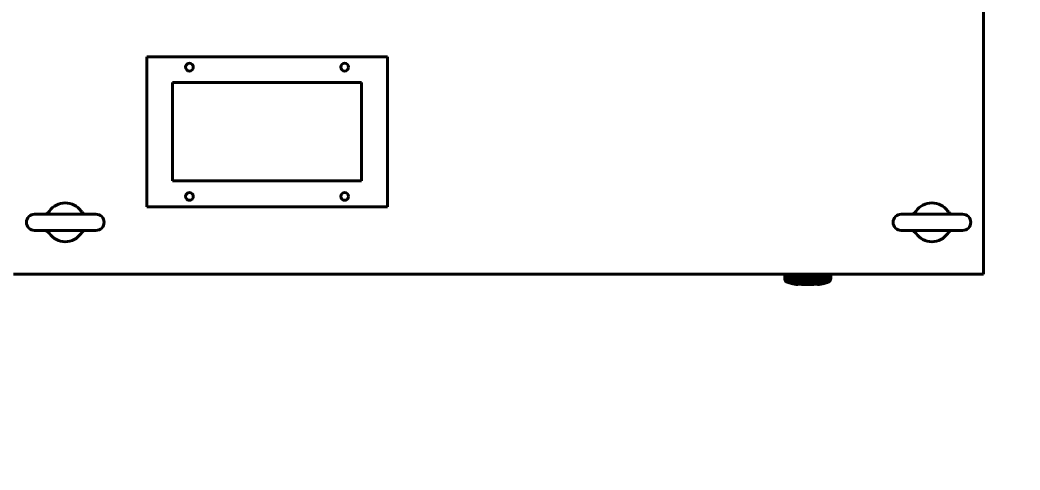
# Model space of a CAD drawing. Header units: millimetres. Extents: x 0 to 11890, y 0 to 8410.
# Drawn here: x 7072 to 7845, y 3743 to 4091 of the extents above; entities that cross this region are included whole.
import ezdxf

# ---------------------------------------------------------------- set-up
doc = ezdxf.new("R2010")
doc.units = ezdxf.units.MM
doc.header["$LTSCALE"] = 10
for name, color, linetype, lineweight in [('가시적인 것(ISO)', 3, 'Continuous', 40), ('가시적인 좁은 것(ISO)', 3, 'Continuous', 35), ('치수(ISO)', 2, 'Continuous', 25)]:
    doc.layers.add(name, color=color, linetype=linetype, lineweight=lineweight)
doc.styles.add('치수 텍스트_PSTEK_POSCO', font='isocp.shx')
doc.dimstyles.new('치수_PSTEK_POSCO', dxfattribs={"dimscale": 10, "dimtxt": 3, "dimasz": 2, "dimexe": 2, "dimexo": 2.5, "dimgap": 1, "dimtad": 1, "dimrnd": 1e-08, "dimdsep": 46, "dimtxsty": '치수 텍스트_PSTEK_POSCO', "dimcen": 0.09, "dimdle": 10, "dimclrd": 7, "dimclre": 7, "dimclrt": 2, "dimadec": 1, "dimazin": 2, "dimtfac": 1, "dimtmove": 0, "dimatfit": 3, "dimfxl": 0, "dimtolj": 1, "dimlwd": -1, "dimlwe": -1, "dimarcsym": 0})

# ---------------------------------------------------------------- blocks, each defined once
blk = doc.blocks.new('*D23')
at = {"layer": 'Defpoints', "color": 0}
for p in [(8116.83, 5444.6), (6716.83, 2144.6), (8116.83, 1685.03)]:
    blk.add_point(p, dxfattribs=at)
at = {"layer": '치수(ISO)', "color": 7}
for p, q in [((8116.83, 5394.6), (8116.83, 1645.03)), ((6716.83, 2094.6), (6716.83, 1645.03)), ((6756.83, 1685.03), (8076.83, 1685.03))]:
    blk.add_line(p, q, dxfattribs=at)
for points in [[(6756.83, 1691.69), (6756.83, 1678.36), (6716.83, 1685.03)], [(8076.83, 1691.69), (8076.83, 1678.36), (8116.83, 1685.03)]]:
    blk.add_solid(points, dxfattribs=at)
at = {"layer": '치수(ISO)', "color": 2, "insert": (7344.8, 1735.03), "char_height": 60, "attachment_point": 4, "style": '치수 텍스트_PSTEK_POSCO'}
blk.add_mtext('\\A1;1400', dxfattribs=at)
blk = doc.blocks.new('*D32')
at = {"layer": 'Defpoints', "color": 0}
for p in [(7816.83, 4694.6), (7816.83, 3894.6), (8016.83, 3894.6)]:
    blk.add_point(p, dxfattribs=at)
at = {"layer": '치수(ISO)', "color": 7}
for p, q in [((8016.83, 4654.6), (8016.83, 3934.6)), ((7866.83, 3894.6), (8056.83, 3894.6))]:
    blk.add_line(p, q, dxfattribs=at)
for points in [[(8010.16, 4654.6), (8023.49, 4654.6), (8016.83, 4694.6)], [(8010.16, 3934.6), (8023.49, 3934.6), (8016.83, 3894.6)]]:
    blk.add_solid(points, dxfattribs=at)
at = {"layer": '치수(ISO)', "color": 2, "insert": (7966.83, 4240.57), "char_height": 60, "attachment_point": 4, "rotation": 90, "style": '치수 텍스트_PSTEK_POSCO'}
blk.add_mtext('\\A1;800', dxfattribs=at)

msp = doc.modelspace()

# ---------------------------------------------------------------- linework, layer by layer
at = {"layer": '가시적인 것(ISO)'}
for p, q in [((7816.826, 4694.597), (7816.826, 3894.597)), ((7355.826, 4062.597), (7169.826, 4062.597)), ((7169.826, 4062.597), (7169.826, 3946.597)), ((7355.826, 3946.597), (7355.826, 4062.597)), ((7189.826, 4042.597), (7335.826, 4042.597)), ((7189.826, 3966.597), (7189.826, 4042.597)), ((7335.826, 4042.597), (7335.826, 3966.597)), ((7335.826, 3966.597), (7189.826, 3966.597)), ((7169.826, 3946.597), (7355.826, 3946.597)), ((7130.576, 3940.847), (7083.076, 3940.847)), ((7800.576, 3940.847), (7753.076, 3940.847)), ((7083.076, 3928.347), (7130.576, 3928.347)), ((7753.076, 3928.347), (7800.576, 3928.347)), ((7066.826, 3894.597), (7816.826, 3894.597)), ((7663.011, 3892.597), (7663.011, 3894.597)), ((7663.011, 3892.597), (7663.047, 3890.519)), ((7698.642, 3892.597), (7663.011, 3892.597)), ((7698.642, 3892.597), (7663.011, 3892.597)), ((7698.606, 3890.519), (7698.642, 3892.597)), ((7698.642, 3892.597), (7698.642, 3894.597)), ((7664.023, 3888.666), (7664.021, 3888.666))]:
    msp.add_line(p, q, dxfattribs=at)
for centre in [(7202.826, 4054.597), (7322.826, 4054.597), (7202.826, 3954.597), (7322.826, 3954.597)]:
    msp.add_circle(centre, 3, dxfattribs=at)
for centre, radius, start, end in [((7106.826, 3934.597), 15, 35.214765, 144.785235), ((7776.826, 3934.597), 15, 35.214765, 144.785235), ((7083.076, 3934.597), 6.25, 90, 270), ((7130.576, 3934.597), 6.25, 270, 90), ((7753.076, 3934.597), 6.25, 90, 270), ((7800.576, 3934.597), 6.25, 270, 90), ((7106.826, 3934.597), 15, 215.214765, 324.785235), ((7776.826, 3934.597), 15, 215.214765, 324.785235), ((7664.117, 3888.952), 0.301, 205.20953, 250.456337), ((7697.535, 3888.952), 0.302, 289.543661, 334.79047)]:
    msp.add_arc(centre, radius, start, end, dxfattribs=at)
for points, knots in [([(7091.325, 3940.847), (7091.376, 3940.865), (7091.427, 3940.883), (7092.081, 3941.128), (7092.652, 3941.432), (7093.71, 3942.218), (7094.184, 3942.698), (7094.571, 3943.247)], [0.08788096, 0.08788096, 0.08788096, 0.08788096, 0.10437558, 0.10437558, 0.2999775, 0.2999775, 0.50224799, 0.50224799, 0.50224799, 0.50224799]), ([(7119.081, 3943.247), (7119.52, 3942.625), (7120.068, 3942.093), (7121.204, 3941.318), (7121.753, 3941.047), (7122.328, 3940.847)], [0, 0, 0, 0, 0.22831342, 0.22831342, 0.41379888, 0.41379888, 0.41379888, 0.41379888]), ([(7761.325, 3940.847), (7761.376, 3940.865), (7761.427, 3940.883), (7762.081, 3941.128), (7762.652, 3941.432), (7763.71, 3942.218), (7764.184, 3942.698), (7764.571, 3943.247)], [0.08788096, 0.08788096, 0.08788096, 0.08788096, 0.10437558, 0.10437558, 0.2999775, 0.2999775, 0.50224799, 0.50224799, 0.50224799, 0.50224799]), ([(7789.081, 3943.247), (7789.52, 3942.625), (7790.068, 3942.093), (7791.204, 3941.318), (7791.753, 3941.047), (7792.328, 3940.847)], [0, 0, 0, 0, 0.22831342, 0.22831342, 0.41379888, 0.41379888, 0.41379888, 0.41379888]), ([(7094.571, 3925.947), (7094.133, 3926.569), (7093.585, 3927.101), (7092.449, 3927.876), (7091.9, 3928.147), (7091.325, 3928.347)], [0, 0, 0, 0, 0.22831342, 0.22831342, 0.41379888, 0.41379888, 0.41379888, 0.41379888]), ([(7122.328, 3928.347), (7122.276, 3928.329), (7122.225, 3928.311), (7121.572, 3928.067), (7121.001, 3927.762), (7119.943, 3926.976), (7119.469, 3926.497), (7119.081, 3925.947)], [0.08788096, 0.08788096, 0.08788096, 0.08788096, 0.10437558, 0.10437558, 0.2999775, 0.2999775, 0.50224799, 0.50224799, 0.50224799, 0.50224799]), ([(7764.571, 3925.947), (7764.133, 3926.569), (7763.585, 3927.101), (7762.449, 3927.876), (7761.9, 3928.147), (7761.325, 3928.347)], [0, 0, 0, 0, 0.22831342, 0.22831342, 0.41379888, 0.41379888, 0.41379888, 0.41379888]), ([(7792.328, 3928.347), (7792.276, 3928.329), (7792.225, 3928.311), (7791.572, 3928.067), (7791.001, 3927.762), (7789.943, 3926.976), (7789.469, 3926.497), (7789.081, 3925.947)], [0.08788096, 0.08788096, 0.08788096, 0.08788096, 0.10437558, 0.10437558, 0.2999775, 0.2999775, 0.50224799, 0.50224799, 0.50224799, 0.50224799]), ([(7664.974, 3890.519), (7664.343, 3890.519), (7663.86, 3890.525), (7663.21, 3890.527), (7663.047, 3890.519), (7663.047, 3890.519)], [0.000001, 0.000001, 0.000001, 0.000001, 0.41820492, 0.41820492, 0.83705182, 0.83705182, 0.83705182, 0.83705182]), ([(7663.944, 3888.818), (7663.962, 3888.817), (7663.982, 3888.817), (7664.003, 3888.816), (7664.024, 3888.816), (7664.047, 3888.815), (7664.071, 3888.814), (7664.119, 3888.813), (7664.173, 3888.812), (7664.232, 3888.81), (7664.249, 3888.81), (7664.267, 3888.81), (7664.286, 3888.809), (7664.392, 3888.807), (7664.514, 3888.804), (7664.651, 3888.801), (7664.699, 3888.8), (7664.749, 3888.799), (7664.801, 3888.798), (7664.923, 3888.796), (7665.056, 3888.794), (7665.198, 3888.792), (7665.289, 3888.791), (7665.383, 3888.79), (7665.482, 3888.788), (7665.604, 3888.787), (7665.732, 3888.785), (7665.867, 3888.784), (7666.012, 3888.783), (7666.164, 3888.782), (7666.323, 3888.781)], [0, 0, 0, 0, 0.05437187, 0.05437187, 0.05437187, 0.10874086, 0.10874086, 0.10874086, 0.21750884, 0.21750884, 0.21750884, 0.25, 0.25, 0.25, 0.43531576, 0.43531576, 0.43531576, 0.5, 0.5, 0.5, 0.65300607, 0.65300607, 0.65300607, 0.75, 0.75, 0.75, 0.87023782, 0.87023782, 0.87023782, 0.99999536, 0.99999536, 0.99999536, 0.99999536]), ([(7664.974, 3890.519), (7665.514, 3890.519), (7666.159, 3890.519), (7667.639, 3890.519), (7668.472, 3890.519), (7669.383, 3890.519)], [-0.71469454, -0.71469454, -0.71469454, -0.71469454, -0.35737748, -0.35737748, -0.00006354, -0.00006354, -0.00006354, -0.00006354]), ([(7666.323, 3888.781), (7666.43, 3888.78), (7666.54, 3888.779), (7666.654, 3888.778), (7666.839, 3888.777), (7667.033, 3888.776), (7667.234, 3888.775), (7667.339, 3888.774), (7667.447, 3888.773), (7667.557, 3888.773), (7667.785, 3888.772), (7668.021, 3888.77), (7668.266, 3888.769), (7668.63, 3888.768), (7669.012, 3888.766), (7669.411, 3888.765), (7669.496, 3888.764), (7669.583, 3888.764), (7669.67, 3888.764), (7669.989, 3888.763), (7670.319, 3888.762), (7670.658, 3888.761)], [0, 0, 0, 0, 0.09500181, 0.09500181, 0.09500181, 0.25, 0.25, 0.25, 0.33133533, 0.33133533, 0.33133533, 0.5, 0.5, 0.5, 0.75, 0.75, 0.75, 0.80355367, 0.80355367, 0.80355367, 0.99992616, 0.99992616, 0.99992616, 0.99992616]), ([(7669.383, 3890.519), (7670.076, 3890.519), (7670.813, 3890.52), (7672.344, 3890.518), (7673.134, 3890.516), (7674.504, 3890.517), (7675.068, 3890.519), (7676.417, 3890.522), (7677.207, 3890.52), (7679.05, 3890.517), (7680.107, 3890.519), (7681.692, 3890.518), (7682.219, 3890.518), (7683.681, 3890.518), (7684.61, 3890.519), (7685.693, 3890.519), (7685.865, 3890.519), (7686.351, 3890.518), (7686.664, 3890.519), (7687.502, 3890.519), (7688.02, 3890.518), (7688.716, 3890.519), (7688.904, 3890.519), (7689.42, 3890.519), (7689.745, 3890.519), (7690.545, 3890.519), (7691.014, 3890.519), (7691.921, 3890.519), (7692.359, 3890.519), (7692.78, 3890.519)], [-2.5554587, -2.5554587, -2.5554587, -2.5554587, -2.2836073, -2.2836073, -2.0178712, -2.0178712, -1.8380456, -1.8380456, -1.5950204, -1.5950204, -1.2774725, -1.2774725, -1.1192354, -1.1192354, -0.8360155, -0.8360155, -0.7824226, -0.7824226, -0.6833824, -0.6833824, -0.5146645, -0.5146645, -0.4515749, -0.4515749, -0.3398286, -0.3398286, -0.1704431, -0.1704431, -0.0000612, -0.0000612, -0.0000612, -0.0000612]), ([(7670.658, 3888.761), (7671.033, 3888.761), (7671.42, 3888.76), (7671.817, 3888.759), (7671.924, 3888.759), (7672.033, 3888.759), (7672.142, 3888.759), (7672.435, 3888.758), (7672.733, 3888.758), (7673.036, 3888.758), (7673.452, 3888.757), (7673.876, 3888.757), (7674.307, 3888.756), (7674.499, 3888.756), (7674.693, 3888.756), (7674.887, 3888.756), (7675.13, 3888.756), (7675.374, 3888.755), (7675.62, 3888.755), (7676.064, 3888.755), (7676.514, 3888.754), (7676.969, 3888.754), (7677.247, 3888.753), (7677.528, 3888.753), (7677.81, 3888.753), (7677.987, 3888.753), (7678.164, 3888.753), (7678.342, 3888.753), (7678.664, 3888.752), (7678.988, 3888.752), (7679.312, 3888.752), (7679.452, 3888.752), (7679.591, 3888.752), (7679.731, 3888.752), (7679.844, 3888.752), (7679.956, 3888.752), (7680.068, 3888.752), (7680.195, 3888.752), (7680.321, 3888.751), (7680.447, 3888.751), (7680.574, 3888.751), (7680.7, 3888.751), (7680.826, 3888.751)], [0, 0, 0, 0, 0.1284558, 0.1284558, 0.1284558, 0.1632901, 0.1632901, 0.1632901, 0.2569116, 0.2569116, 0.2569116, 0.3853674, 0.3853674, 0.3853674, 0.442607, 0.442607, 0.442607, 0.5138232, 0.5138232, 0.5138232, 0.642279, 0.642279, 0.642279, 0.7211874, 0.7211874, 0.7211874, 0.7707348, 0.7707348, 0.7707348, 0.8605359, 0.8605359, 0.8605359, 0.8991906, 0.8991906, 0.8991906, 0.9302481, 0.9302481, 0.9302481, 0.96512, 0.96512, 0.96512, 1, 1, 1, 1]), ([(7680.826, 3888.751), (7680.927, 3888.751), (7681.027, 3888.751), (7681.127, 3888.751), (7681.153, 3888.751), (7681.179, 3888.751), (7681.206, 3888.751), (7681.332, 3888.751), (7681.458, 3888.751), (7681.585, 3888.751), (7681.837, 3888.751), (7682.09, 3888.751), (7682.341, 3888.751), (7682.401, 3888.751), (7682.461, 3888.751), (7682.521, 3888.751), (7682.964, 3888.751), (7683.406, 3888.751), (7683.844, 3888.752), (7683.864, 3888.752), (7683.884, 3888.752), (7683.904, 3888.752), (7684.363, 3888.752), (7684.818, 3888.753), (7685.269, 3888.753), (7685.719, 3888.754), (7686.165, 3888.755), (7686.604, 3888.756), (7686.656, 3888.756), (7686.709, 3888.756), (7686.762, 3888.756), (7687.147, 3888.756), (7687.526, 3888.757), (7687.9, 3888.758), (7688.325, 3888.758), (7688.743, 3888.759), (7689.151, 3888.76), (7689.27, 3888.76), (7689.388, 3888.76), (7689.505, 3888.76), (7689.79, 3888.761), (7690.07, 3888.761), (7690.345, 3888.762), (7690.733, 3888.762), (7691.109, 3888.763), (7691.474, 3888.763)], [0, 0, 0, 0, 0.0261979, 0.0261979, 0.0261979, 0.033055, 0.033055, 0.033055, 0.0661137, 0.0661137, 0.0661137, 0.1322266, 0.1322266, 0.1322266, 0.1479231, 0.1479231, 0.1479231, 0.2643159, 0.2643159, 0.2643159, 0.2696484, 0.2696484, 0.2696484, 0.3913737, 0.3913737, 0.3913737, 0.5130989, 0.5130989, 0.5130989, 0.5277312, 0.5277312, 0.5277312, 0.6348242, 0.6348242, 0.6348242, 0.7565495, 0.7565495, 0.7565495, 0.7920469, 0.7920469, 0.7920469, 0.8782747, 0.8782747, 0.8782747, 1, 1, 1, 1]), ([(7691.474, 3888.763), (7691.647, 3888.763), (7691.818, 3888.763), (7691.985, 3888.764), (7692.218, 3888.764), (7692.445, 3888.765), (7692.667, 3888.766), (7693.048, 3888.767), (7693.412, 3888.769), (7693.757, 3888.771), (7693.872, 3888.771), (7693.985, 3888.772), (7694.096, 3888.773), (7694.318, 3888.774), (7694.531, 3888.775), (7694.735, 3888.777), (7694.825, 3888.777), (7694.913, 3888.778), (7694.999, 3888.778), (7695.207, 3888.78), (7695.405, 3888.782), (7695.592, 3888.783)], [0.00003385, 0.00003385, 0.00003385, 0.00003385, 0.1047226, 0.1047226, 0.1047226, 0.25, 0.25, 0.25, 0.5, 0.5, 0.5, 0.58353612, 0.58353612, 0.58353612, 0.75, 0.75, 0.75, 0.82324011, 0.82324011, 0.82324011, 1, 1, 1, 1]), ([(7692.78, 3890.519), (7693.647, 3890.519), (7694.433, 3890.519), (7695.824, 3890.519), (7696.425, 3890.519), (7696.923, 3890.519)], [-0.70253192, -0.70253192, -0.70253192, -0.70253192, -0.35129793, -0.35129793, -0.00006079, -0.00006079, -0.00006079, -0.00006079]), ([(7695.592, 3888.783), (7695.658, 3888.784), (7695.723, 3888.784), (7695.787, 3888.785), (7695.982, 3888.786), (7696.165, 3888.789), (7696.335, 3888.791), (7696.376, 3888.791), (7696.416, 3888.792), (7696.455, 3888.792), (7696.632, 3888.795), (7696.793, 3888.798), (7696.938, 3888.8), (7696.959, 3888.801), (7696.981, 3888.801), (7697.002, 3888.801), (7697.152, 3888.804), (7697.284, 3888.807), (7697.397, 3888.81), (7697.405, 3888.81), (7697.413, 3888.81), (7697.421, 3888.81), (7697.48, 3888.812), (7697.533, 3888.813), (7697.581, 3888.814), (7697.605, 3888.815), (7697.628, 3888.816), (7697.649, 3888.816), (7697.67, 3888.817), (7697.69, 3888.817), (7697.708, 3888.818)], [0, 0, 0, 0, 0.061373, 0.061373, 0.061373, 0.25, 0.25, 0.25, 0.295677, 0.295677, 0.295677, 0.5, 0.5, 0.5, 0.5304153, 0.5304153, 0.5304153, 0.75, 0.75, 0.75, 0.7653535, 0.7653535, 0.7653535, 0.8826943, 0.8826943, 0.8826943, 0.9413465, 0.9413465, 0.9413465, 1, 1, 1, 1]), ([(7698.606, 3890.519), (7698.606, 3890.519), (7698.463, 3890.522), (7697.897, 3890.522), (7697.475, 3890.519), (7696.923, 3890.519)], [0.000001, 0.000001, 0.000001, 0.000001, 0.39028808, 0.39028808, 0.78041874, 0.78041874, 0.78041874, 0.78041874]), ([(7698.606, 3890.519), (7698.539, 3890.377), (7698.473, 3890.235), (7698.406, 3890.094), (7698.34, 3889.953), (7698.273, 3889.811), (7698.207, 3889.67), (7698.14, 3889.529), (7698.074, 3889.388), (7698.007, 3889.247), (7697.941, 3889.106), (7697.875, 3888.965), (7697.808, 3888.824)], [0, 0, 0, 0, 0.25, 0.25, 0.25, 0.5, 0.5, 0.5, 0.75, 0.75, 0.75, 1, 1, 1, 1]), ([(7664.114, 3888.67), (7664.135, 3888.671), (7664.157, 3888.671), (7664.181, 3888.671), (7664.205, 3888.672), (7664.23, 3888.672), (7664.257, 3888.673), (7664.311, 3888.674), (7664.372, 3888.676), (7664.439, 3888.678), (7664.572, 3888.68), (7664.733, 3888.681), (7664.907, 3888.682), (7665.082, 3888.683), (7665.27, 3888.684), (7665.469, 3888.685), (7665.521, 3888.686), (7665.573, 3888.686), (7665.626, 3888.686), (7665.778, 3888.687), (7665.936, 3888.688), (7666.098, 3888.688), (7666.317, 3888.689), (7666.545, 3888.69), (7666.786, 3888.691), (7667.027, 3888.691), (7667.282, 3888.692), (7667.555, 3888.692), (7668.089, 3888.692), (7668.694, 3888.693), (7669.367, 3888.694), (7669.384, 3888.694), (7669.4, 3888.694), (7669.417, 3888.694), (7670.11, 3888.695), (7670.873, 3888.696), (7671.709, 3888.697), (7672.159, 3888.697), (7672.63, 3888.697), (7673.122, 3888.697), (7673.546, 3888.697), (7673.987, 3888.697), (7674.443, 3888.697), (7674.521, 3888.696), (7674.599, 3888.696), (7674.678, 3888.696), (7675.117, 3888.696), (7675.57, 3888.696), (7676.031, 3888.696), (7676.536, 3888.697), (7677.051, 3888.697), (7677.568, 3888.697), (7678.105, 3888.697), (7678.644, 3888.698), (7679.186, 3888.698), (7679.458, 3888.698), (7679.73, 3888.698), (7680.003, 3888.698), (7680.14, 3888.697), (7680.277, 3888.697), (7680.414, 3888.697), (7680.551, 3888.697), (7680.689, 3888.697), (7680.826, 3888.697)], [0, 0, 0, 0, 0.015625, 0.015625, 0.015625, 0.03125, 0.03125, 0.03125, 0.0625, 0.0625, 0.0625, 0.125, 0.125, 0.125, 0.1875, 0.1875, 0.1875, 0.2036854, 0.2036854, 0.2036854, 0.25, 0.25, 0.25, 0.3125, 0.3125, 0.3125, 0.375, 0.375, 0.375, 0.4969767, 0.4969767, 0.4969767, 0.5, 0.5, 0.5, 0.625, 0.625, 0.625, 0.6921756, 0.6921756, 0.6921756, 0.75, 0.75, 0.75, 0.7598256, 0.7598256, 0.7598256, 0.814784, 0.814784, 0.814784, 0.875, 0.875, 0.875, 0.9375, 0.9375, 0.9375, 0.96875, 0.96875, 0.96875, 0.984375, 0.984375, 0.984375, 1, 1, 1, 1]), ([(7667.563, 3887.555), (7667.428, 3887.592), (7667.293, 3887.63), (7667.159, 3887.668), (7666.957, 3887.725), (7666.755, 3887.783), (7666.553, 3887.843)], [0.40915274, 0.40915274, 0.40915274, 0.40915274, 0.47594173, 0.47594173, 0.47594173, 0.57616736, 0.57616736, 0.57616736, 0.57616736]), ([(7666.905, 3887.74), (7666.743, 3887.786), (7666.637, 3887.818), (7666.577, 3887.836), (7666.568, 3887.838), (7666.562, 3887.84), (7666.56, 3887.841), (7666.559, 3887.841), (7666.559, 3887.841), (7666.559, 3887.841)], [0, 0, 0, 0, 0.22131488, 0.22131488, 0.27557469, 0.27557469, 0.29591873, 0.29591873, 0.3035413, 0.3035413, 0.3035413, 0.3035413]), ([(7672.633, 3886.446), (7672.528, 3886.463), (7672.424, 3886.48), (7672.322, 3886.498), (7672.22, 3886.516), (7672.119, 3886.533), (7672.019, 3886.551), (7671.82, 3886.586), (7671.625, 3886.622), (7671.436, 3886.658), (7671.246, 3886.694), (7671.062, 3886.731), (7670.882, 3886.767), (7670.702, 3886.803), (7670.528, 3886.839), (7670.358, 3886.876), (7670.258, 3886.897), (7670.16, 3886.918), (7670.064, 3886.939)], [0, 0, 0, 0, 0.015625, 0.015625, 0.015625, 0.03125, 0.03125, 0.03125, 0.0625, 0.0625, 0.0625, 0.09375, 0.09375, 0.09375, 0.125, 0.125, 0.125, 0.14330192, 0.14330192, 0.14330192, 0.14330192]), ([(7680.826, 3886.586), (7679.314, 3886.586), (7677.782, 3886.596), (7674.912, 3886.64), (7673.538, 3886.673), (7672.024, 3886.735), (7671.732, 3886.749), (7671.449, 3886.764)], [0, 0, 0, 0, 0.4538311, 0.4538311, 0.9073193, 0.9073193, 1.0200723, 1.0200723, 1.0200723, 1.0200723]), ([(7672.633, 3886.446), (7672.634, 3886.445), (7672.634, 3886.445), (7672.659, 3886.441), (7672.683, 3886.441), (7672.73, 3886.444), (7672.753, 3886.449), (7672.812, 3886.468), (7672.847, 3886.487), (7672.905, 3886.537), (7672.929, 3886.566), (7672.959, 3886.621), (7672.967, 3886.643), (7672.976, 3886.676), (7672.978, 3886.687), (7672.98, 3886.698)], [-0.000269182, -0.000269182, -0.000269182, -0.000269182, 0, 0, 0.007906147, 0.007906147, 0.0156194, 0.0156194, 0.028440722, 0.028440722, 0.040220879, 0.040220879, 0.047406163, 0.047406163, 0.050715674, 0.050715674, 0.050715674, 0.050715674]), ([(7680.826, 3888.697), (7680.965, 3888.697), (7681.103, 3888.697), (7681.241, 3888.697), (7681.379, 3888.697), (7681.517, 3888.697), (7681.655, 3888.697), (7681.767, 3888.697), (7681.879, 3888.697), (7681.99, 3888.697), (7682.153, 3888.697), (7682.316, 3888.697), (7682.478, 3888.697), (7682.827, 3888.697), (7683.174, 3888.697), (7683.52, 3888.697), (7683.716, 3888.697), (7683.912, 3888.697), (7684.108, 3888.697), (7685.01, 3888.697), (7685.902, 3888.697), (7686.747, 3888.697), (7686.912, 3888.697), (7687.075, 3888.697), (7687.236, 3888.697), (7688.015, 3888.697), (7688.746, 3888.696), (7689.43, 3888.696), (7689.614, 3888.696), (7689.794, 3888.696), (7689.97, 3888.695), (7690.753, 3888.695), (7691.472, 3888.695), (7692.125, 3888.694), (7692.17, 3888.694), (7692.215, 3888.694), (7692.259, 3888.694), (7692.948, 3888.693), (7693.56, 3888.692), (7694.097, 3888.692), (7694.117, 3888.692), (7694.137, 3888.692), (7694.156, 3888.692), (7694.402, 3888.691), (7694.633, 3888.691), (7694.852, 3888.691), (7695.089, 3888.69), (7695.313, 3888.689), (7695.53, 3888.688), (7695.671, 3888.688), (7695.809, 3888.687), (7695.943, 3888.687), (7696.015, 3888.686), (7696.086, 3888.686), (7696.156, 3888.686), (7696.356, 3888.685), (7696.546, 3888.684), (7696.723, 3888.683), (7696.9, 3888.682), (7697.065, 3888.681), (7697.203, 3888.678), (7697.272, 3888.676), (7697.335, 3888.674), (7697.391, 3888.673), (7697.419, 3888.672), (7697.445, 3888.671), (7697.47, 3888.671), (7697.494, 3888.671), (7697.517, 3888.67), (7697.539, 3888.671)], [0, 0, 0, 0, 0.015625, 0.015625, 0.015625, 0.03125, 0.03125, 0.03125, 0.0439581, 0.0439581, 0.0439581, 0.0625, 0.0625, 0.0625, 0.1023545, 0.1023545, 0.1023545, 0.125, 0.125, 0.125, 0.2295772, 0.2295772, 0.2295772, 0.25, 0.25, 0.25, 0.3486193, 0.3486193, 0.3486193, 0.375, 0.375, 0.375, 0.4919146, 0.4919146, 0.4919146, 0.5, 0.5, 0.5, 0.625, 0.625, 0.625, 0.6296524, 0.6296524, 0.6296524, 0.6875, 0.6875, 0.6875, 0.75, 0.75, 0.75, 0.790632, 0.790632, 0.790632, 0.8125, 0.8125, 0.8125, 0.875, 0.875, 0.875, 0.9375, 0.9375, 0.9375, 0.96875, 0.96875, 0.96875, 0.984375, 0.984375, 0.984375, 1, 1, 1, 1]), ([(7690.204, 3886.764), (7689.037, 3886.703), (7687.685, 3886.662), (7684.853, 3886.607), (7683.343, 3886.592), (7681.499, 3886.587), (7681.163, 3886.586), (7680.826, 3886.586)], [0, 0, 0, 0, 0.4653806, 0.4653806, 0.9190303, 0.9190303, 1.0199435, 1.0199435, 1.0199435, 1.0199435]), ([(7688.673, 3886.698), (7688.675, 3886.685), (7688.678, 3886.672), (7688.689, 3886.633), (7688.699, 3886.61), (7688.733, 3886.554), (7688.759, 3886.526), (7688.821, 3886.478), (7688.858, 3886.461), (7688.936, 3886.441), (7688.977, 3886.439), (7689.018, 3886.445), (7689.019, 3886.445), (7689.02, 3886.446)], [0.004210786, 0.004210786, 0.004210786, 0.004210786, 0.008272249, 0.008272249, 0.016167021, 0.016167021, 0.028172497, 0.028172497, 0.041257368, 0.041257368, 0.05476547, 0.05476547, 0.05503375, 0.05503375, 0.05503375, 0.05503375]), ([(7691.124, 3886.84), (7691.008, 3886.815), (7690.713, 3886.754), (7690.22, 3886.658), (7689.735, 3886.568), (7689.332, 3886.498), (7689.125, 3886.463), (7689.02, 3886.446)], [0.8851191, 0.8851191, 0.8851191, 0.8851191, 0.90625, 0.9375, 0.96875, 0.984375, 1, 1, 1, 1]), ([(7695.099, 3887.843), (7694.898, 3887.783), (7694.696, 3887.725), (7694.494, 3887.668), (7694.359, 3887.63), (7694.225, 3887.592), (7694.09, 3887.555)], [0.42383839, 0.42383839, 0.42383839, 0.42383839, 0.52405827, 0.52405827, 0.52405827, 0.59085226, 0.59085226, 0.59085226, 0.59085226])]:
    msp.add_open_spline(points, degree=3, knots=knots, dxfattribs=at)
for points in [[(7663.845, 3888.824), (7663.778, 3888.965), (7663.646, 3889.246), (7663.446, 3889.67), (7663.247, 3890.094), (7663.113, 3890.377), (7663.047, 3890.519)], [(7664.021, 3888.666), (7664.018, 3888.668), (7664.018, 3888.668), (7664.017, 3888.668)], [(7666.553, 3887.843), (7665.702, 3888.095), (7664.858, 3888.37), (7664.023, 3888.666)], [(7666.571, 3887.838), (7666.566, 3887.839), (7666.562, 3887.84), (7666.56, 3887.841)], [(7670.062, 3886.939), (7669.224, 3887.123), (7668.39, 3887.329), (7667.563, 3887.555)], [(7668.435, 3887.325), (7668.3, 3887.359), (7668.171, 3887.393), (7668.049, 3887.425)], [(7670.064, 3886.939), (7670.064, 3886.939), (7670.063, 3886.939), (7670.062, 3886.939)], [(7671.446, 3886.764), (7670.957, 3886.79), (7670.494, 3886.845), (7670.064, 3886.939)], [(7671.449, 3886.764), (7671.449, 3886.764), (7671.449, 3886.764), (7671.449, 3886.764)], [(7672.981, 3886.704), (7672.981, 3886.705), (7672.981, 3886.706), (7672.981, 3886.706)], [(7688.671, 3886.707), (7688.672, 3886.706), (7688.672, 3886.705), (7688.672, 3886.704)], [(7691.589, 3886.939), (7691.158, 3886.845), (7690.694, 3886.79), (7690.204, 3886.764)], [(7690.204, 3886.764), (7690.204, 3886.764), (7690.204, 3886.764), (7690.204, 3886.764)], [(7691.589, 3886.939), (7691.589, 3886.939), (7691.59, 3886.939), (7691.59, 3886.939)], [(7694.09, 3887.555), (7693.262, 3887.329), (7692.429, 3887.123), (7691.59, 3886.939)], [(7697.63, 3888.666), (7696.795, 3888.37), (7695.951, 3888.095), (7695.099, 3887.843)], [(7697.63, 3888.666), (7697.636, 3888.668), (7697.636, 3888.668), (7697.636, 3888.668)], [(7697.63, 3888.666), (7697.63, 3888.666), (7697.63, 3888.666), (7697.63, 3888.666)]]:
    msp.add_open_spline(points, degree=3, dxfattribs=at)
msp.add_rational_spline([(7688.648, 3888.696), (7688.648, 3888.696), (7688.648, 3888.697)], [0.999995815113, 0.999995814825, 0.999995814537], degree=2, dxfattribs=at)
at = {"layer": '가시적인 좁은 것(ISO)'}
for p, q in [((7666.323, 3888.781), (7664.974, 3890.519)), ((7670.658, 3888.761), (7669.383, 3890.519)), ((7695.592, 3888.783), (7696.923, 3890.519)), ((7680.826, 3886.592), (7680.826, 3888.697))]:
    msp.add_line(p, q, dxfattribs=at)
for centre, major_axis, ratio, start_param, end_param in [((7664.126, 3888.949), (-0.1, -0.284), 0.9988279, 5.4995235, 6.2726176), ((7664.148, 3888.949), (-0.07, 0.293), 0.9973535, 1.7984393, 2.5699329), ((7680.826, 3888.864), (0, -0.172), 0.000853, 0.8521195, 0.8523989), ((7680.826, 3888.864), (0, -0.172), 0.000853, 0.2402516, 0.8520605), ((7697.539, 3888.843), (0.165, 0.147), 0.684541, 4.1659718, 5.2331282), ((7697.527, 3888.949), (0.1, -0.284), 0.9988281, 0.0102543, 0.7820172)]:
    msp.add_ellipse(centre, major_axis=major_axis, ratio=ratio, start_param=start_param, end_param=end_param, dxfattribs=at)
for points, knots in [([(7663.047, 3890.519), (7663.114, 3890.375), (7663.184, 3890.232), (7663.255, 3890.089), (7663.326, 3889.946), (7663.399, 3889.804), (7663.474, 3889.663), (7663.549, 3889.521), (7663.625, 3889.38), (7663.704, 3889.239), (7663.782, 3889.098), (7663.862, 3888.958), (7663.944, 3888.818)], [0, 0, 0, 0, 0.2500005, 0.2500005, 0.2500005, 0.5, 0.5, 0.5, 0.7499978, 0.7499978, 0.7499978, 1, 1, 1, 1]), ([(7663.854, 3888.818), (7663.854, 3888.818), (7663.853, 3888.819), (7663.853, 3888.819), (7663.85, 3888.821), (7663.848, 3888.821), (7663.847, 3888.822), (7663.846, 3888.823), (7663.845, 3888.824), (7663.845, 3888.824)], [0.00000001, 0.00000001, 0.00000001, 0.00000001, 0.07692776, 0.07692776, 0.07692776, 0.53846388, 0.53846388, 0.53846388, 1, 1, 1, 1]), ([(7663.879, 3888.815), (7663.877, 3888.815), (7663.867, 3888.815), (7663.859, 3888.817), (7663.854, 3888.818)], [0, 0, 0, 0, 0.2054242, 1, 1, 1, 1]), ([(7663.944, 3888.818), (7663.937, 3888.818), (7663.93, 3888.818), (7663.924, 3888.818), (7663.923, 3888.818), (7663.922, 3888.818), (7663.921, 3888.818), (7663.916, 3888.818), (7663.911, 3888.818), (7663.906, 3888.818), (7663.905, 3888.817), (7663.903, 3888.817), (7663.902, 3888.817), (7663.898, 3888.817), (7663.895, 3888.817), (7663.891, 3888.816), (7663.887, 3888.816), (7663.883, 3888.816), (7663.879, 3888.815)], [0, 0, 0, 0, 0.2498717, 0.2498717, 0.2498717, 0.2836055, 0.2836055, 0.2836055, 0.4996932, 0.4996932, 0.4996932, 0.5672109, 0.5672109, 0.5672109, 0.7497307, 0.7497307, 0.7497307, 1, 1, 1, 1]), ([(7697.708, 3888.818), (7697.79, 3888.957), (7697.87, 3889.098), (7697.948, 3889.239), (7698.027, 3889.379), (7698.103, 3889.521), (7698.178, 3889.662), (7698.253, 3889.804), (7698.326, 3889.947), (7698.398, 3890.089), (7698.469, 3890.232), (7698.538, 3890.375), (7698.606, 3890.519)], [0, 0, 0, 0, 0.2499967, 0.2499967, 0.2499967, 0.4999956, 0.4999956, 0.4999956, 0.7499981, 0.7499981, 0.7499981, 1, 1, 1, 1]), ([(7697.708, 3888.818), (7697.716, 3888.818), (7697.732, 3888.818), (7697.755, 3888.817), (7697.767, 3888.816), (7697.774, 3888.816)], [0, 0, 0, 0, 0.2835857, 0.5671714, 1, 1, 1, 1]), ([(7697.774, 3888.816), (7697.776, 3888.815), (7697.778, 3888.815), (7697.78, 3888.815), (7697.784, 3888.815), (7697.787, 3888.815), (7697.791, 3888.816), (7697.793, 3888.816), (7697.796, 3888.817), (7697.798, 3888.818)], [0, 0, 0, 0, 0.2054405, 0.2054405, 0.2054405, 0.639107, 0.639107, 0.639107, 1, 1, 1, 1]), ([(7697.798, 3888.818), (7697.799, 3888.818), (7697.799, 3888.818), (7697.799, 3888.818), (7697.801, 3888.818), (7697.804, 3888.82), (7697.806, 3888.822), (7697.806, 3888.822), (7697.807, 3888.823), (7697.807, 3888.823), (7697.808, 3888.823), (7697.808, 3888.824), (7697.808, 3888.824)], [0, 0, 0, 0, 0.0774098, 0.0774098, 0.0774098, 0.5387049, 0.5387049, 0.5387049, 0.7693525, 0.7693525, 0.7693525, 1, 1, 1, 1]), ([(7664.049, 3888.665), (7664.052, 3888.666), (7664.06, 3888.667), (7664.076, 3888.669), (7664.094, 3888.67), (7664.107, 3888.67), (7664.114, 3888.67)], [0, 0, 0, 0, 0.25, 0.5, 0.75, 0.99924554, 0.99924554, 0.99924554, 0.99924554]), ([(7671.411, 3886.774), (7671.145, 3886.821), (7670.878, 3886.871), (7670.612, 3886.922), (7669.702, 3887.098), (7668.795, 3887.298), (7667.89, 3887.526), (7667.678, 3887.579), (7667.466, 3887.633), (7667.255, 3887.69), (7667.097, 3887.731), (7666.94, 3887.774), (7666.782, 3887.818), (7666.62, 3887.862), (7666.458, 3887.908), (7666.296, 3887.955), (7666.136, 3888.001), (7665.976, 3888.048), (7665.816, 3888.096), (7665.657, 3888.144), (7665.497, 3888.192), (7665.338, 3888.242), (7665.183, 3888.29), (7665.027, 3888.34), (7664.872, 3888.39), (7664.68, 3888.452), (7664.488, 3888.516), (7664.296, 3888.58), (7664.213, 3888.608), (7664.131, 3888.637), (7664.049, 3888.665)], [0, 0, 0, 0, 0.10758076, 0.10758076, 0.10758076, 0.47584605, 0.47584605, 0.47584605, 0.56200488, 0.56200488, 0.56200488, 0.62634349, 0.62634349, 0.62634349, 0.6925055, 0.6925055, 0.6925055, 0.75806104, 0.75806104, 0.75806104, 0.82331636, 0.82331636, 0.82331636, 0.88712103, 0.88712103, 0.88712103, 0.96606311, 0.96606311, 0.96606311, 0.99999386, 0.99999386, 0.99999386, 0.99999386]), ([(7671.411, 3886.772), (7671.109, 3886.786), (7670.82, 3886.813), (7670.543, 3886.853), (7670.379, 3886.877), (7670.219, 3886.905), (7670.064, 3886.939)], [0.00000022, 0.00000022, 0.00000022, 0.00000022, 0.62647704, 0.62647704, 0.62647704, 0.99872849, 0.99872849, 0.99872849, 0.99872849]), ([(7680.826, 3886.592), (7678.94, 3886.592), (7677.054, 3886.607), (7675.313, 3886.641), (7674.442, 3886.659), (7673.608, 3886.681), (7672.826, 3886.709), (7672.332, 3886.727), (7671.859, 3886.748), (7671.411, 3886.772)], [0, 0, 0, 0, 0.5507815, 0.5507815, 0.5507815, 0.8260886, 0.8260886, 0.8260886, 1, 1, 1, 1]), ([(7690.242, 3886.772), (7689.793, 3886.748), (7689.32, 3886.727), (7688.826, 3886.709), (7688.045, 3886.681), (7687.21, 3886.659), (7686.34, 3886.641), (7684.599, 3886.607), (7682.713, 3886.592), (7680.826, 3886.592)], [0, 0, 0, 0, 0.1739119, 0.1739119, 0.1739119, 0.4492192, 0.4492192, 0.4492192, 1, 1, 1, 1]), ([(7697.604, 3888.665), (7697.494, 3888.627), (7697.383, 3888.589), (7697.272, 3888.552), (7697.006, 3888.463), (7696.74, 3888.376), (7696.473, 3888.292), (7695.783, 3888.074), (7695.091, 3887.874), (7694.398, 3887.69), (7694.178, 3887.632), (7693.959, 3887.575), (7693.739, 3887.52), (7692.989, 3887.332), (7692.237, 3887.162), (7691.483, 3887.01), (7691.335, 3886.98), (7691.188, 3886.951), (7691.041, 3886.922), (7690.774, 3886.871), (7690.508, 3886.822), (7690.242, 3886.775)], [0.00002322, 0.00002322, 0.00002322, 0.00002322, 0.04554141, 0.04554141, 0.04554141, 0.15501144, 0.15501144, 0.15501144, 0.43799512, 0.43799512, 0.43799512, 0.52733874, 0.52733874, 0.52733874, 0.83275269, 0.83275269, 0.83275269, 0.89241924, 0.89241924, 0.89241924, 1, 1, 1, 1]), ([(7690.242, 3886.772), (7690.543, 3886.786), (7690.833, 3886.813), (7691.11, 3886.853), (7691.274, 3886.877), (7691.434, 3886.905), (7691.589, 3886.939)], [0.00000036, 0.00000036, 0.00000036, 0.00000036, 0.62647758, 0.62647758, 0.62647758, 0.99866291, 0.99866291, 0.99866291, 0.99866291]), ([(7697.539, 3888.67), (7697.546, 3888.67), (7697.56, 3888.67), (7697.577, 3888.669), (7697.593, 3888.667), (7697.601, 3888.666), (7697.604, 3888.665)], [0.00327684, 0.00327684, 0.00327684, 0.00327684, 0.25, 0.5, 0.75, 1, 1, 1, 1])]:
    msp.add_open_spline(points, degree=3, knots=knots, dxfattribs=at)
for points in [[(7663.944, 3888.818), (7663.978, 3888.751), (7664.044, 3888.695), (7664.114, 3888.67)], [(7691.474, 3888.763), (7691.909, 3889.348), (7692.345, 3889.933), (7692.78, 3890.519)], [(7697.604, 3888.665), (7697.677, 3888.69), (7697.74, 3888.747), (7697.774, 3888.816)], [(7664.023, 3888.666), (7664.029, 3888.664), (7664.039, 3888.663), (7664.049, 3888.665)], [(7671.411, 3886.772), (7671.423, 3886.767), (7671.435, 3886.765), (7671.449, 3886.764)], [(7680.826, 3886.586), (7680.826, 3886.587), (7680.826, 3886.588), (7680.826, 3886.592)], [(7690.242, 3886.772), (7690.23, 3886.767), (7690.217, 3886.765), (7690.204, 3886.764)], [(7697.63, 3888.666), (7697.624, 3888.664), (7697.614, 3888.663), (7697.604, 3888.665)]]:
    msp.add_open_spline(points, degree=3, dxfattribs=at)

# ---------------------------------------------------------------- dimensions: what is measured, and where the dimension line sits
at = {"layer": '치수(ISO)', "color": 7}
for base, p1, p2, angle, override, picture, middle in [((8116.826, 1685.026), (6716.826, 2144.597), (8116.826, 5444.597), 180, {"dimscale": 20, "dimtofl": 0, "dimatfit": 1}, '*D23', (7416.826, 1685.026)), ((8016.826, 3894.597), (7816.826, 4694.597), (7816.826, 3894.597), 90, {"dimscale": 20, "dimse1": 1, "dimtofl": 0, "dimatfit": 1}, '*D32', (8016.826, 4294.597))]:
    dim = msp.add_linear_dim(base=base, p1=p1, p2=p2, angle=angle, dimstyle='치수_PSTEK_POSCO', override=override, dxfattribs=at)
    dim.commit()
    dim.dimension.update_dxf_attribs({"geometry": picture, "text_midpoint": middle, "dimtype": 160})

doc.saveas('drawing.dxf')
